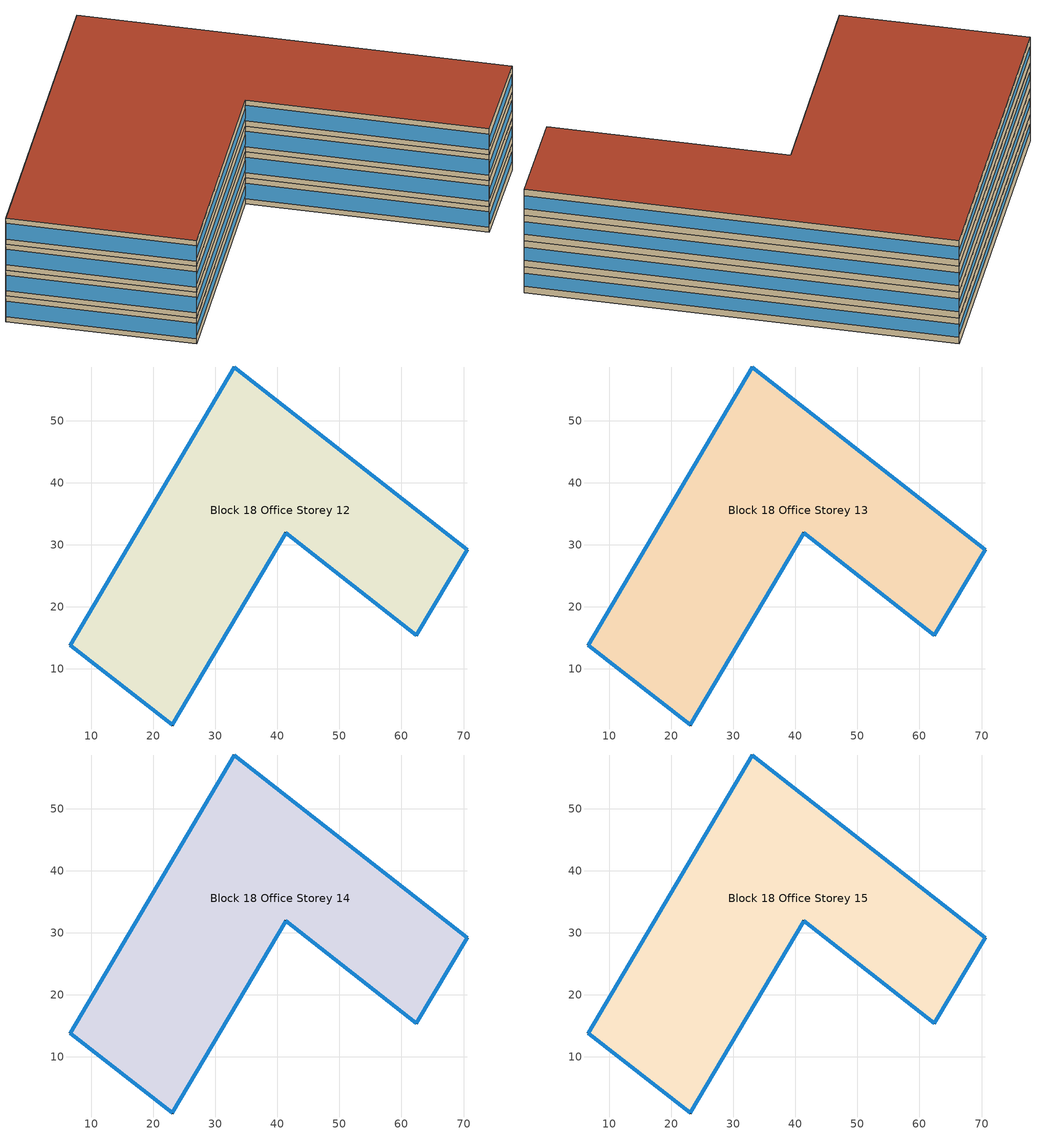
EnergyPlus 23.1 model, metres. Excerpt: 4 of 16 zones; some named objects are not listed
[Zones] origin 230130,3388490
Block 18 Office Storey 12
 floor outside (Project Floor): 70.63,29.18 62.42,15.41 41.33,31.91 23.09,0.97 6.61,13.81 33.07,58.64 z36
 wall outside (Project Wall): 33.07,58.64 6.61,13.81 23.09,0.97 41.33,31.91 62.42,15.41 70.63,29.18 33.07,58.64 z36:39
 window (Office_west_window_construction): 33.06,58.62 6.63,13.83 z37.12:37.88
 window (Office_south_window_construction): 6.62,13.8 23.08,0.98 / 41.34,31.91 62.41,15.42 z36.6:38.4
 window (Office_east_window_construction): 23.1,0.99 41.32,31.9 / 62.42,15.42 70.63,29.18 z36.98:38.02
 window (Office_north_window_construction): 70.61,29.2 33.09,58.62 z36.75:38.25
 roof outside (Project Ceiling): 62.42,15.41 70.63,29.18 33.07,58.64 6.61,13.81 23.09,0.97 41.33,31.91 z39
Block 18 Office Storey 13
 floor outside (Project Floor): 70.63,29.18 62.42,15.41 41.33,31.91 23.09,0.97 6.61,13.81 33.07,58.64 z39
 wall outside (Project Wall): 33.07,58.64 6.61,13.81 23.09,0.97 41.33,31.91 62.42,15.41 70.63,29.18 33.07,58.64 z39:42
 window (Office_west_window_construction): 33.06,58.62 6.63,13.83 z40.12:40.88
 window (Office_south_window_construction): 6.62,13.8 23.08,0.98 / 41.34,31.91 62.41,15.42 z39.6:41.4
 window (Office_east_window_construction): 23.1,0.99 41.32,31.9 / 62.42,15.42 70.63,29.18 z39.98:41.02
 window (Office_north_window_construction): 70.61,29.2 33.09,58.62 z39.75:41.25
 roof outside (Project Ceiling): 62.42,15.41 70.63,29.18 33.07,58.64 6.61,13.81 23.09,0.97 41.33,31.91 z42
Block 18 Office Storey 14
 floor outside (Project Floor): 70.63,29.18 62.42,15.41 41.33,31.91 23.09,0.97 6.61,13.81 33.07,58.64 z42
 wall outside (Project Wall): 33.07,58.64 6.61,13.81 23.09,0.97 41.33,31.91 62.42,15.41 70.63,29.18 33.07,58.64 z42:45
 window (Office_west_window_construction): 33.06,58.62 6.63,13.83 z43.12:43.88
 window (Office_south_window_construction): 6.62,13.8 23.08,0.98 / 41.34,31.91 62.41,15.42 z42.6:44.4
 window (Office_east_window_construction): 23.1,0.99 41.32,31.9 / 62.42,15.42 70.63,29.18 z42.98:44.02
 window (Office_north_window_construction): 70.61,29.2 33.09,58.62 z42.75:44.25
 roof outside (Project Ceiling): 62.42,15.41 70.63,29.18 33.07,58.64 6.61,13.81 23.09,0.97 41.33,31.91 z45
Block 18 Office Storey 15
 floor outside (Project Floor): 70.63,29.18 62.42,15.41 41.33,31.91 23.09,0.97 6.61,13.81 33.07,58.64 z45
 wall outside (Project Wall): 33.07,58.64 6.61,13.81 23.09,0.97 41.33,31.91 62.42,15.41 70.63,29.18 33.07,58.64 z45:48
 window (Office_west_window_construction): 33.06,58.62 6.63,13.83 z46.12:46.88
 window (Office_south_window_construction): 6.62,13.8 23.08,0.98 / 41.34,31.91 62.41,15.42 z45.6:47.4
 window (Office_east_window_construction): 23.1,0.99 41.32,31.9 / 62.42,15.42 70.63,29.18 z45.98:47.02
 window (Office_north_window_construction): 70.61,29.2 33.09,58.62 z45.75:47.25
 roof outside (Project Flat Roof): 62.42,15.41 70.63,29.18 33.07,58.64 6.61,13.81 23.09,0.97 41.33,31.91 z48
[Building]
Building_1: North Axis=0; Terrain=City; Loads Convergence Tolerance Value=0.04; Temperature Convergence Tolerance Value=0.4; Solar Distribution=FullExterior; Maximum Number of Warmup Days=25; Minimum Number of Warmup Days=6
[Site:Location]
CHN Design_Conditions: Latitude=30; Longitude=114; Time Zone=8; Elevation=12
[SIZINGPERIOD:DESIGNDAY] Day of Month=21; DryBulb Temperature Range Modifier Type=DefaultMultipliers; Humidity Condition Type=Wetbulb; Barometric Pressure=101181; Rain Indicator=No; Snow Indicator=No; Daylight Saving Time Indicator=No; Sky Clearness=0; Begin Environment Reset Mode=FullResetAtBeginEnvironment
Name | Month | Day Type | Maximum DryBulb Temperature | Daily DryBulb Temperature Range | Wetbulb or DewPoint at Maximum DryBulb | Wind Speed | Wind Direction | Solar Model Indicator | ASHRAE Clear Sky Optical Depth for Beam Irradiance taub | ASHRAE Clear Sky Optical Depth for Diffuse Irradiance taud
Ann Htg 99.6% Condns DB | 1 | WinterDesignDay | -10 | 0 | -4.8 | 1 | 340 | ASHRAEClearSky | 0 | 0
Ann Clg .4% Condns DB=>MWB | 7 | SummerDesignDay | 40 | 6.6 | 27.1 | 3.5 | 220 | ASHRAETau | 0.781 | 1.413
[MATERIAL]
DefaultMaterial: Roughness=Rough; Thickness=0.1; Conductivity=0.1; Density=1000; Specific Heat=1000; Thermal Absorptance=0.9; Solar Absorptance=0.7; Visible Absorptance=0.7
[WINDOWMATERIAL:SIMPLEGLAZINGSYSTEM] UFactor=1.6; Visible Transmittance=0.6
Name | Solar Heat Gain Coefficient
Office_east_window; Office_south_window; Office_west_window | 0.3
Office_north_window | 0.35
[CONSTRUCTION]
Project Wall; Project Floor; Project Flat Roof; Project Ceiling: DefaultMaterial
Office_east_window_construction: Office_east_window
Office_south_window_construction: Office_south_window
Office_west_window_construction: Office_west_window
Office_north_window_construction: Office_north_window
[SPACE] Ceiling Height=autocalculate; Volume=autocalculate; Floor Area=autocalculate; Space Type=Office
Name | Zone
Block 18 Office Storey 12_space | Block 18 Office Storey 12
Block 18 Office Storey 13_space | Block 18 Office Storey 13
Block 18 Office Storey 14_space | Block 18 Office Storey 14
Block 18 Office Storey 15_space | Block 18 Office Storey 15
[SPACELIST]
Office: Block 18 Office Storey 0_space, Block 18 Office Storey 1_space, Block 18 Office Storey 2_space, Block 18 Office Storey 3_space, Block 18 Office Storey 4_space, Block 18 Office Storey 5_space, Block 18 Office Storey 6_space, Block 18 Office Storey 7_space, Block 18 Office Storey 8_space, Block 18 Office Storey 9_space, Block 18 Office Storey 10_space, Block 18 Office Storey 11_space, Block 18 Office Storey 12_space, Block 18 Office Storey 13_space, Block 18 Office Storey 14_space, Block 18 Office Storey 15_space
[ZONE] Type=1; Multiplier=1; Ceiling Height=autocalculate; Volume=autocalculate; Floor Area=autocalculate; Part of Total Floor Area=Yes
Block 18 Office Storey 12; Block 18 Office Storey 13; Block 18 Office Storey 14; Block 18 Office Storey 15
[PEOPLE]
People_for_office: Zone or ZoneList or Space or SpaceList=Office; Number of People Schedule=SeasonalSchedule_Schedule_office_people; Number of People Calculation Method=People/Area; People per Floor Area=0.1; Fraction Radiant=0.3; Sensible Heat Fraction=autocalculate; Activity Level Schedule=SeasonalSchedule_Schedule_office_activity; Carbon Dioxide Generation Rate=3.82e-08; Enable ASHRAE 55 Comfort Warnings=No; Mean Radiant Temperature Calculation Type=ZoneAveraged; Clothing Insulation Calculation Method=ClothingInsulationSchedule; Cold Stress Temperature Threshold=15.56; Heat Stress Temperature Threshold=30
[LIGHTS]
Light_for_office: Zone or ZoneList or Space or SpaceList=Office; Schedule=SeasonalSchedule_office_lighting; Design Level Calculation Method=Watts/Area; Watts per Zone Floor Area=8; Return Air Fraction=0; Fraction Radiant=0.32; Fraction Visible=0.25; Fraction Replaceable=1; EndUse Subcategory=General; Return Air Fraction Calculated from Plenum Temperature=No; Return Air Fraction Function of Plenum Temperature Coefficient 1=0; Return Air Fraction Function of Plenum Temperature Coefficient 2=0
[ELECTRICEQUIPMENT]
Equipment_for_office: Zone or ZoneList or Space or SpaceList=Office; Schedule=SeasonalSchedule_Schedule_office_equipment; Design Level Calculation Method=Watts/Area; Watts per Zone Floor Area=15; Fraction Latent=0; Fraction Radiant=0; Fraction Lost=0; EndUse Subcategory=Electric Equipment
[DAYLIGHTING:CONTROLS] Illuminance Setpoint at Reference Point 1=300
Name | Zone or Space | Glare Calculation Daylighting Reference Point | Daylighting Reference Point 1
Dlight_Block 18 Office Storey 12 | Block 18 Office Storey 12 | Rpoint_Block 18 Office Storey 12 | Rpoint_Block 18 Office Storey 12
Dlight_Block 18 Office Storey 13 | Block 18 Office Storey 13 | Rpoint_Block 18 Office Storey 13 | Rpoint_Block 18 Office Storey 13
Dlight_Block 18 Office Storey 14 | Block 18 Office Storey 14 | Rpoint_Block 18 Office Storey 14 | Rpoint_Block 18 Office Storey 14
Dlight_Block 18 Office Storey 15 | Block 18 Office Storey 15 | Rpoint_Block 18 Office Storey 15 | Rpoint_Block 18 Office Storey 15
[HVACTEMPLATE:ZONE:IDEALLOADSAIRSYSTEM] Template Thermostat=Thermostat_for_office; Maximum Heating Supply Air Temperature=50; Minimum Cooling Supply Air Temperature=13; Maximum Heating Supply Air Humidity Ratio=0.0156; Minimum Cooling Supply Air Humidity Ratio=0.0077; Heating Limit=NoLimit; Cooling Limit=NoLimit; Dehumidification Control Type=ConstantSensibleHeatRatio; Cooling Sensible Heat Ratio=0.7; Dehumidification Setpoint=60; Humidification Control Type=None; Humidification Setpoint=30; Outdoor Air Method=DetailedSpecification; Outdoor Air Flow Rate per Person=0.00944; Outdoor Air Flow Rate per Zone Floor Area=0; Outdoor Air Flow Rate per Zone=0; Design Specification Outdoor Air Object=Ventilation_for_office; Demand Controlled Ventilation Type=None; Outdoor Air Economizer Type=NoEconomizer; Heat Recovery Type=None; Sensible Heat Recovery Effectiveness=0.7; Latent Heat Recovery Effectiveness=0.65
Block 18 Office Storey 12; Block 18 Office Storey 13; Block 18 Office Storey 14; Block 18 Office Storey 15
[DESIGNSPECIFICATION:OUTDOORAIR]
Ventilation_for_office: Outdoor Air Method=Flow/Person; Outdoor Air Flow per Person=0.00833333; Outdoor Air Flow per Zone Floor Area=0; Outdoor Air Flow per Zone=0; Outdoor Air Flow Air Changes per Hour=0
[SCHEDULE:DAY:HOURLY]
Schedule_office_lighting_weekday_hourly: 0.1, 0.1, 0.1, 0.1, 0.1, 0.1, 0.1, 0.2, 0.5, 0.95, 0.95, 0.95, 0.8, 0.8, 0.95, 0.95, 0.95, 0.95, 0.95, 0.95, 0.95, 0.8, 0.5, 0.1
Schedule_office_lighting_holiday_hourly; Schedule_office_equipment_holiday_hourly: 0.1, 0.1, 0.1, 0.1, 0.1, 0.1, 0.1, 0.1, 0.1, 0.1, 0.1, 0.1, 0.1, 0.3, 0.3, 0.3, 0.3, 0.3, 0.3, 0.3, 0.3, 0.3, 0.1, 0.1
Schedule_office_equipment_weekday_hourly: 0.1, 0.1, 0.1, 0.1, 0.1, 0.1, 0.1, 0.2, 0.5, 0.95, 0.95, 0.95, 0.5, 0.5, 0.95, 0.95, 0.95, 0.95, 0.95, 0.95, 0.4, 0.4, 0.3, 0.1
Schedule_office_people_weekday_hourly: 0.1, 0.1, 0.1, 0.1, 0.1, 0.1, 0.1, 0.5, 0.95, 0.95, 0.95, 0.8, 0.8, 0.95, 0.95, 0.95, 0.95, 0.95, 0.8, 0.5, 0.5, 0.3, 0.1, 0.1
Schedule_office_people_holiday_hourly: 0.1, 0.1, 0.1, 0.1, 0.1, 0.1, 0.1, 0.1, 0.1, 0.1, 0.1, 0.1, 0.1, 0.3, 0.3, 0.3, 0.3, 0.3, 0.3, 0.1, 0.1, 0.1, 0.1, 0.1
Schedule_office_activity_weekday_hourly; Schedule_office_activity_holiday_hourly: 144, 144, 144, 144, 144, 144, 144, 144, 144, 144, 144, 144, 144, 144, 144, 144, 144, 144, 144, 144, 144, 144, 144, 144
[SCHEDULE:WEEK:DAILY]
Schedule_office_lighting_weekly: Schedule_office_lighting_holiday_hourly, Schedule_office_lighting_weekday_hourly, Schedule_office_lighting_weekday_hourly, Schedule_office_lighting_weekday_hourly, Schedule_office_lighting_weekday_hourly, Schedule_office_lighting_weekday_hourly, Schedule_office_lighting_holiday_hourly, Schedule_office_lighting_holiday_hourly, Schedule_office_lighting_weekday_hourly, Schedule_office_lighting_weekday_hourly, Schedule_office_lighting_holiday_hourly, Schedule_office_lighting_holiday_hourly
Schedule_office_equipment_weekly: Schedule_office_equipment_holiday_hourly, Schedule_office_equipment_weekday_hourly, Schedule_office_equipment_weekday_hourly, Schedule_office_equipment_weekday_hourly, Schedule_office_equipment_weekday_hourly, Schedule_office_equipment_weekday_hourly, Schedule_office_equipment_holiday_hourly, Schedule_office_equipment_holiday_hourly, Schedule_office_equipment_weekday_hourly, Schedule_office_equipment_weekday_hourly, Schedule_office_equipment_holiday_hourly, Schedule_office_equipment_holiday_hourly
Schedule_office_people_weekly: Schedule_office_people_holiday_hourly, Schedule_office_people_weekday_hourly, Schedule_office_people_weekday_hourly, Schedule_office_people_weekday_hourly, Schedule_office_people_weekday_hourly, Schedule_office_people_weekday_hourly, Schedule_office_people_holiday_hourly, Schedule_office_people_holiday_hourly, Schedule_office_people_weekday_hourly, Schedule_office_people_weekday_hourly, Schedule_office_people_holiday_hourly, Schedule_office_people_holiday_hourly
Schedule_office_activity_weekly: Schedule_office_activity_holiday_hourly, Schedule_office_activity_weekday_hourly, Schedule_office_activity_weekday_hourly, Schedule_office_activity_weekday_hourly, Schedule_office_activity_weekday_hourly, Schedule_office_activity_weekday_hourly, Schedule_office_activity_holiday_hourly, Schedule_office_activity_holiday_hourly, Schedule_office_activity_weekday_hourly, Schedule_office_activity_weekday_hourly, Schedule_office_activity_holiday_hourly, Schedule_office_activity_holiday_hourly
[SCHEDULE:YEAR]
SeasonalSchedule_office_lighting: Schedule_office_lighting_weekly, 1, 1, 12, 31
SeasonalSchedule_Schedule_office_equipment: Schedule_office_equipment_weekly, 1, 1, 12, 31
SeasonalSchedule_Schedule_office_people: Schedule_office_people_weekly, 1, 1, 12, 31
SeasonalSchedule_Schedule_office_activity: Schedule_office_activity_weekly, 1, 1, 12, 31
